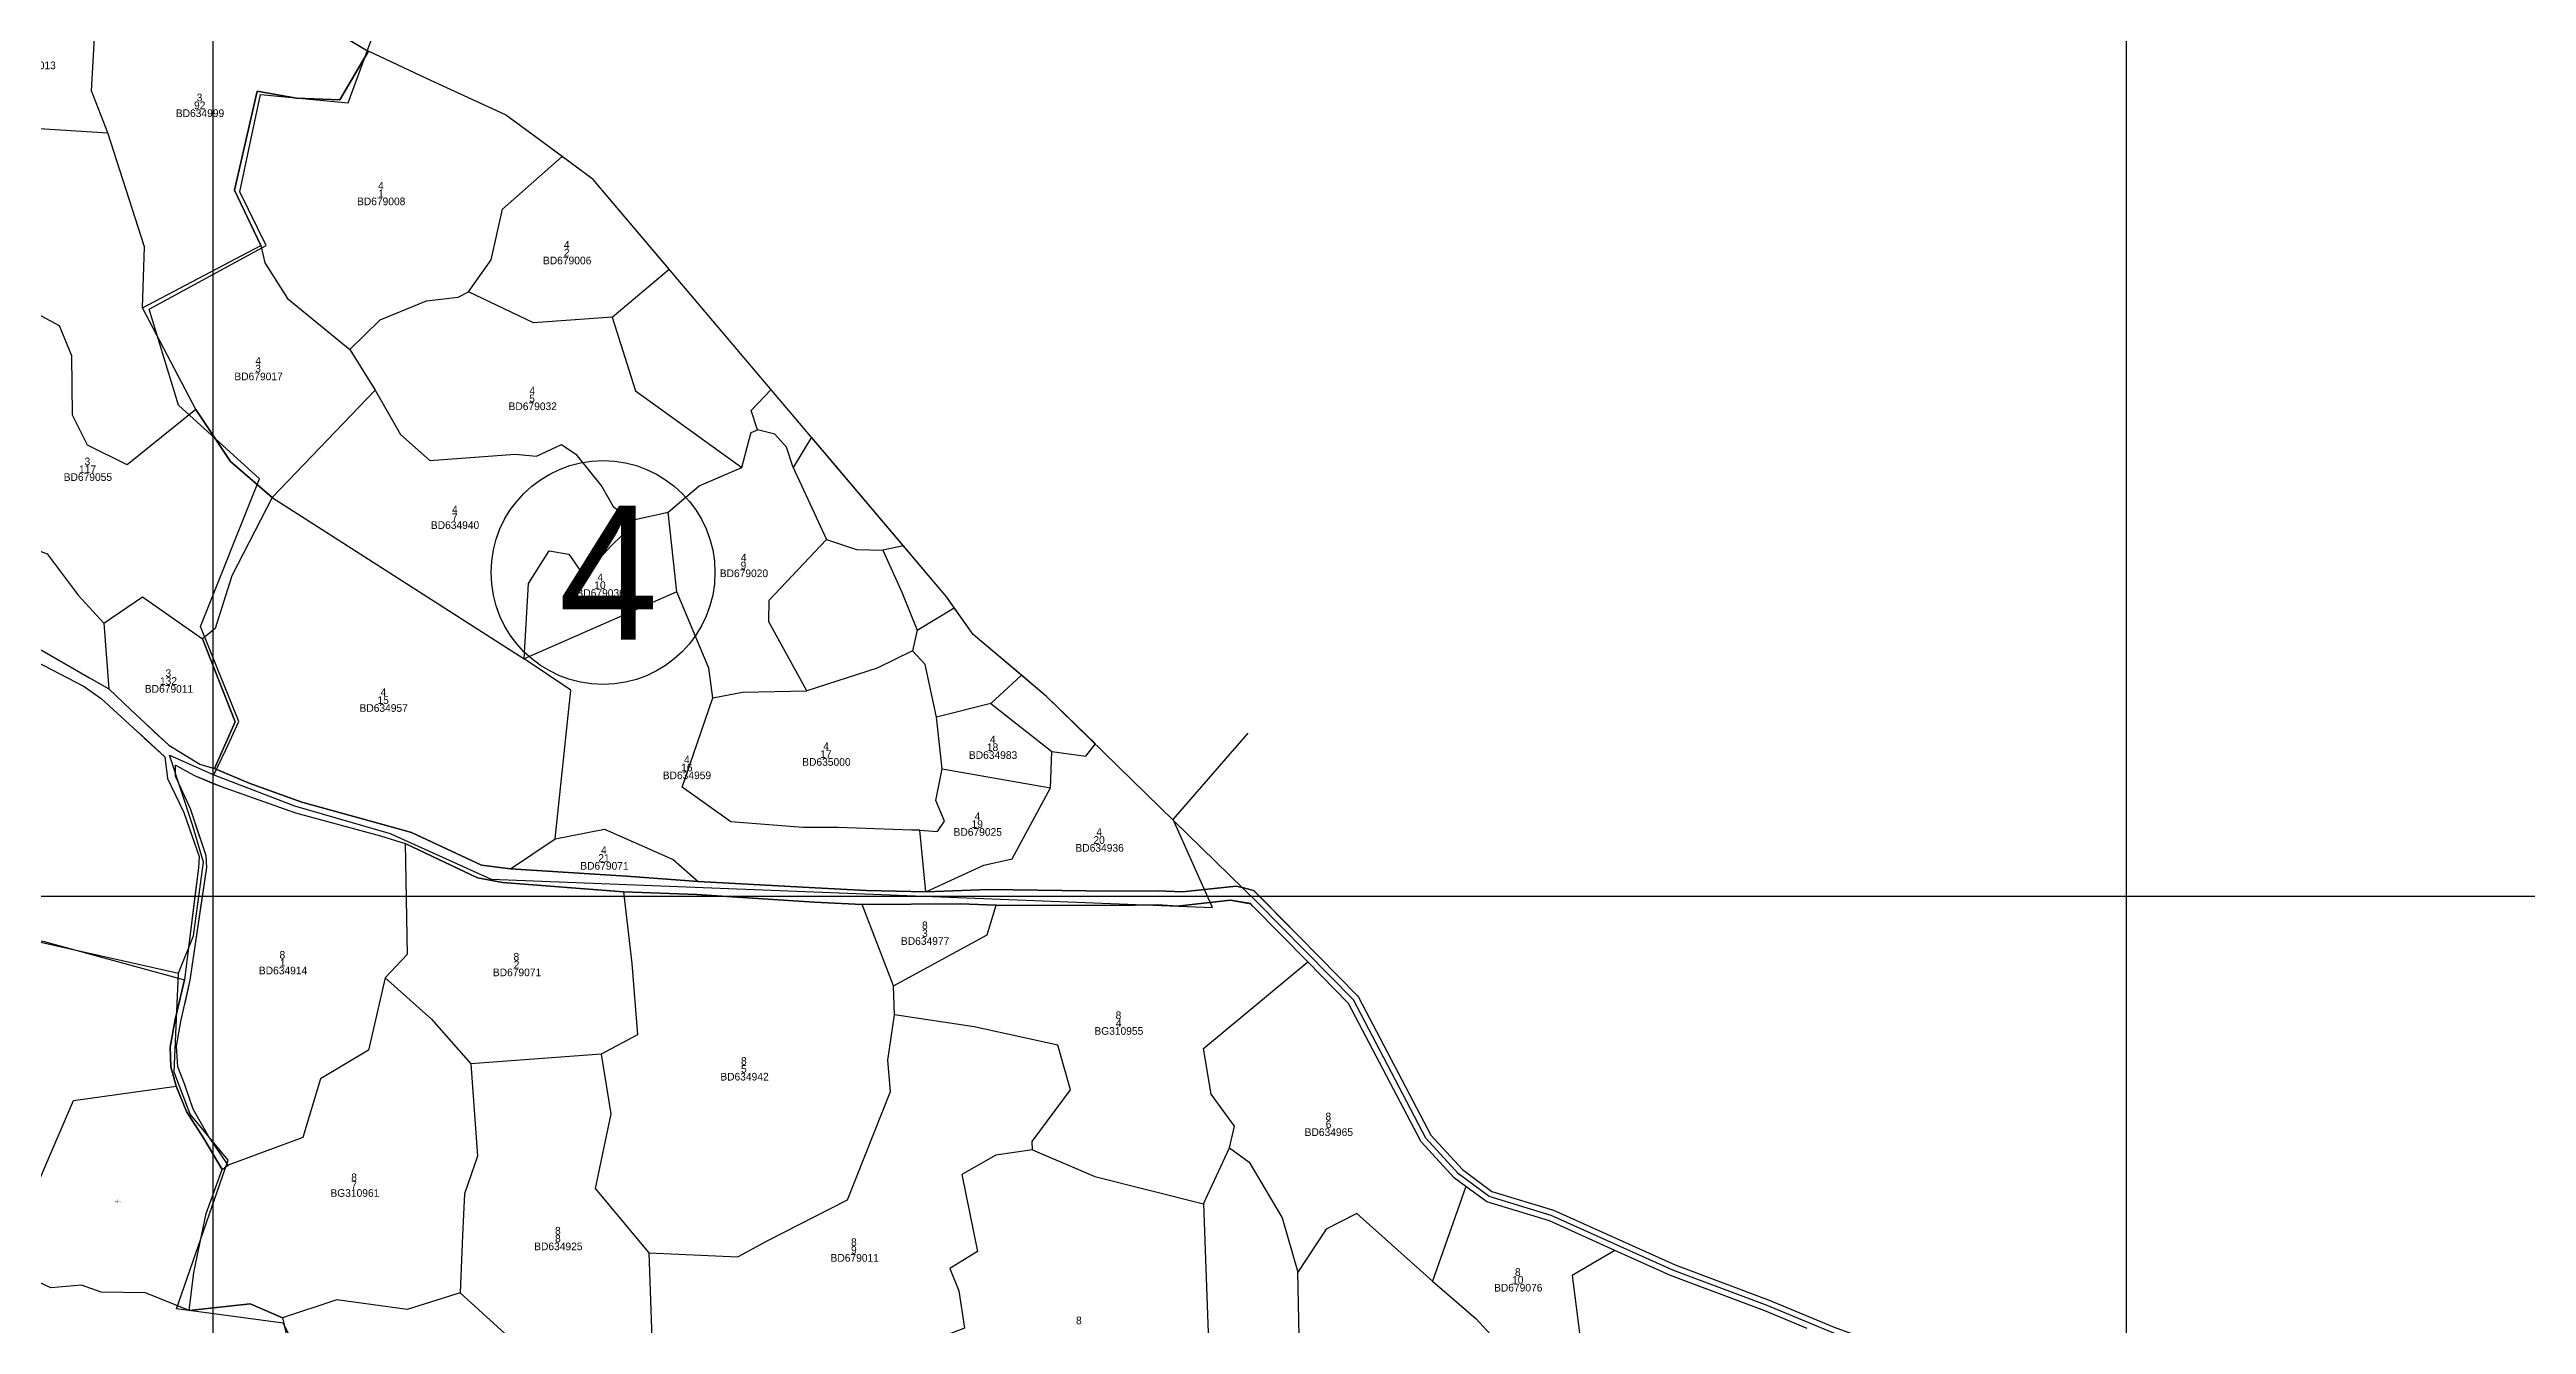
# Model space of a CAD drawing. Extents: x 547915 to 556085, y 1814738 to 1822008.
# Drawn here: x 550914 to 552209, y 1819776 to 1820442 of the extents above; entities that cross this region are included whole.
import ezdxf

# ---------------------------------------------------------------- set-up
doc = ezdxf.new("R2010")
doc.units = 0
for name, color, linetype in [('Level 10', 7, 'Continuous'), ('Level 20', 7, 'Continuous'), ('Level 23', 7, 'Continuous'), ('Level 34', 7, 'Continuous'), ('Level 46', 7, 'Continuous'), ('Level 54', 7, 'Continuous')]:
    doc.layers.add(name, color=color, linetype=linetype)

msp = doc.modelspace()

# ---------------------------------------------------------------- linework, layer by layer
at = {"layer": 'Level 10'}
for p, q in [((551198.7, 1820374.6), (551182.5, 1820386.5)), ((551238.4, 1820327.7), (551198.7, 1820374.6)), ((551208.5, 1820302.5), (551238.4, 1820327.7)), ((550990.9, 1820254.4), (550963, 1820307.5)), ((551071.5, 1820285.6), (551084.7, 1820264.4)), ((551084.7, 1820264.4), (551030.8, 1820208.3)), ((551312.7, 1820239.9), (551303.2, 1820224)), ((551360.8, 1820183.1), (551312.7, 1820239.9)), ((551303.2, 1820224), (551320.6, 1820186.4)), ((551030.8, 1820208.3), (551162.5, 1820124)), ((551218.9, 1820196.5), (551237.9, 1820200.6)), ((551242.3, 1820159.1), (551237.9, 1820200.6)), ((551360.8, 1820183.1), (551350.1, 1820180.8)), ((551242.3, 1820159.1), (551162.5, 1820124)), ((551367.9, 1820138.9), (551387.4, 1820150.7)), ((550942.9, 1820142.7), (550945.5, 1820108.3)), ((551367.9, 1820138.9), (551365.5, 1820128.2)), ((551422.5, 1820115.4), (551406.4, 1820100.7)), ((551406.4, 1820100.7), (551378.1, 1820093.5)), ((551381, 1820066.5), (551378.1, 1820093.5)), ((551406.4, 1820100.7), (551438.4, 1820075.5)), ((551381, 1820066.5), (551437.7, 1820056.6)), ((551437.7, 1820056.6), (551438.4, 1820075.5)), ((551155.5, 1820014.3), (551178.7, 1820029.9)), ((551372.5, 1820002.2), (551369.3, 1820034.5)), ((551355.6, 1819953.1), (551339.2, 1819995.6)), ((551356.1, 1819937.9), (551355.6, 1819953.1)), ((551202.9, 1819917.3), (551134.7, 1819912.3)), ((551517.6, 1819839.2), (551531.2, 1819868.4)), ((551654.8, 1819848.2), (551637.4, 1819798.7)), ((551227.8, 1819813.5), (551230.8, 1819725.2))]:
    msp.add_line(p, q, dxfattribs=at)
for points in [[(551081.1, 1820441.4), (551049.4, 1820460.5), (551019.5, 1820476.6), (550997.4, 1820483.4), (550982.4, 1820481.8), (550962.8, 1820479.2), (550945, 1820479.2)], [(550944.9, 1820399), (550936.4, 1820420.9), (550939.1, 1820467)], [(550963, 1820307.5), (551025, 1820340), (551011.2, 1820368.9), (551023.1, 1820420.7), (551043.5, 1820417), (551066.2, 1820416.2), (551081.1, 1820441.4)], [(551081.2, 1820441.7), (551066.2, 1820416.2), (551043.5, 1820417), (551023.1, 1820420.7), (551011.2, 1820368.9), (551025, 1820340)], [(551182.5, 1820386.5), (551152.8, 1820408.4), (551111.6, 1820427.3), (551081.2, 1820441.7)], [(550861.1, 1820401.9), (550895.5, 1820402), (550944.9, 1820399)], [(550963, 1820307.5), (550964.2, 1820339.4), (550944.9, 1820399)], [(551133.5, 1820315.9), (551145.3, 1820332.5), (551151.2, 1820359), (551182.5, 1820386.5)], [(551030.8, 1820208.3), (551009.1, 1820227.2), (550990.9, 1820254.4), (550963, 1820307.5), (551025, 1820340)], [(551025, 1820340), (551027, 1820331), (551038.8, 1820312.3), (551071.5, 1820285.6)], [(550990.9, 1820254.4), (550955, 1820225.4), (550934.4, 1820235.6), (550926.5, 1820251.4), (550926.2, 1820282.4), (550919.7, 1820298), (550891.5, 1820313.2), (550859.3, 1820332.4)], [(551071.5, 1820285.6), (551087.3, 1820301.2), (551111.6, 1820311.2), (551128, 1820313.1), (551133.5, 1820315.9)], [(551208.5, 1820302.5), (551167.5, 1820299.6), (551133.5, 1820315.9)], [(551208.5, 1820302.5), (551220.7, 1820264), (551276.4, 1820224)], [(551084.7, 1820264.4), (551097.9, 1820241.2), (551113.2, 1820227.6), (551157.9, 1820230.9), (551169, 1820229.9), (551182.1, 1820236), (551189.5, 1820231), (551203.2, 1820214.1), (551209, 1820203.7), (551218.9, 1820196.5)], [(551284.6, 1820243.7), (551281.3, 1820253.8), (551291.6, 1820264.8)], [(550990.9, 1820254.4), (551009.1, 1820227.2), (551030.8, 1820208.3), (551009.8, 1820167.4), (551001.1, 1820139.9), (550994.5, 1820134.4)], [(551276.4, 1820224), (551280, 1820237.9), (551281.3, 1820242.3), (551284.6, 1820243.7)], [(551303.2, 1820224), (551299.6, 1820234.7), (551293.5, 1820241.5), (551284.6, 1820243.7)], [(551237.9, 1820200.6), (551254.1, 1820214.5), (551276.4, 1820224)], [(551030.8, 1820208.3), (551009.8, 1820167.4), (551001.1, 1820139.9), (550994.5, 1820134.4), (551011.6, 1820091.1), (551000.8, 1820066.6)], [(551162.5, 1820124), (551164.9, 1820163.4), (551175.7, 1820180.5), (551185.9, 1820178.7), (551193.7, 1820167.4), (551207.7, 1820182.8), (551214.1, 1820189), (551218.9, 1820196.5)], [(550895.2, 1820185.8), (550913.2, 1820178.8), (550929.5, 1820157.2), (550942.9, 1820142.7)], [(551310.3, 1820107.2), (551290.5, 1820143.3), (551290.7, 1820154.7), (551320.6, 1820186.4)], [(551320.6, 1820186.4), (551336.3, 1820181.2), (551350.1, 1820180.8)], [(551387.4, 1820150.7), (551383.5, 1820156.3), (551360.8, 1820183.1)], [(551350.1, 1820180.8), (551359.9, 1820158.8), (551367.9, 1820138.9)], [(550942.9, 1820142.7), (550963.1, 1820156.4), (550994.5, 1820134.4)], [(551261.2, 1820103.6), (551259.1, 1820119.1), (551242.3, 1820159.1)], [(551422.5, 1820115.4), (551397.2, 1820136.7), (551387.4, 1820150.7)], [(551000.8, 1820066.6), (551011.6, 1820091.1), (550994.5, 1820134.4)], [(551178.7, 1820029.9), (551187, 1820107.6), (551162.5, 1820124)], [(551365.5, 1820128.2), (551347.1, 1820119.2), (551310.3, 1820107.2)], [(551378.1, 1820093.5), (551372.1, 1820121.1), (551365.5, 1820128.2)], [(551261.2, 1820103.6), (551276.7, 1820106.6), (551310.3, 1820107.2)], [(551461.1, 1820079.5), (551435.6, 1820104.3), (551422.5, 1820115.4)], [(551369.3, 1820034.5), (551365.1, 1820034.5), (551326.6, 1820035.8), (551308.3, 1820035.9), (551270.6, 1820038.8), (551245.2, 1820056.9), (551261.2, 1820103.6)], [(551438.4, 1820075.5), (551456.1, 1820073.2), (551461.1, 1820079.5)], [(551369.3, 1820034.5), (551378.6, 1820033.7), (551382.3, 1820039.1), (551377.8, 1820050), (551381, 1820066.5)], [(551372.5, 1820002.2), (551402.9, 1820016.2), (551417.6, 1820019.4), (551437.7, 1820056.6)], [(551100.4, 1820027.5), (551101.4, 1819969.5), (551090, 1819957.3)], [(551178.7, 1820029.9), (551204.5, 1820035), (551240.4, 1820019.2), (551253.5, 1820007.6)], [(550797.4, 1820004.8), (550828.3, 1819992.4), (550849.6, 1819987.7), (550911.7, 1819976.2), (550985, 1819956.2)], [(551214.5, 1820002.3), (551218.9, 1819964.7), (551221.8, 1819927.4), (551202.9, 1819917.3)], [(550828.3, 1819992.4), (550849.6, 1819987.7), (550911.7, 1819976.2), (550985, 1819956.2)], [(551355.6, 1819953.1), (551404.5, 1819979.7), (551409.3, 1819995.3)], [(551531.2, 1819868.4), (551533.8, 1819879.8), (551521.7, 1819896.5), (551517.6, 1819920.3), (551572.1, 1819965.7)], [(551090, 1819957.3), (551081.2, 1819919.4), (551056.2, 1819904.4), (551046.9, 1819873.8), (551007.9, 1819859.4)], [(551090, 1819957.3), (551114.1, 1819935.7), (551134.7, 1819912.3)], [(551227.8, 1819813.5), (551274.3, 1819811.4), (551289.9, 1819820), (551331.5, 1819841.3), (551354.1, 1819897.9), (551352.7, 1819914.2), (551356.1, 1819937.9)], [(551428.3, 1819867.4), (551428, 1819871.7), (551448.1, 1819898.8), (551441.5, 1819922.1), (551397.7, 1819931.7), (551356.1, 1819937.9)], [(551134.7, 1819912.3), (551138.2, 1819864), (551131.4, 1819844.4), (551130.4, 1819822.8), (551129.2, 1819792.7)], [(551202.9, 1819917.3), (551207.8, 1819886.1), (551199.6, 1819847.2), (551227.8, 1819813.5)], [(550870.8, 1819815.9), (550898.5, 1819826.6), (550927, 1819893.2), (550980.6, 1819900.7)], [(551428.3, 1819867.4), (551409.1, 1819864.6), (551391.3, 1819854.4), (551399.5, 1819814.2), (551385.1, 1819805.4), (551389.7, 1819793.7), (551392.7, 1819774.2), (551373.6, 1819766.8), (551367.9, 1819760.2), (551370.4, 1819745.2)], [(551428.3, 1819867.4), (551460.9, 1819853.4), (551517.6, 1819839.2)], [(551531.2, 1819868.4), (551541.5, 1819861), (551558.8, 1819831.8), (551567, 1819803.4)], [(550987.4, 1819783.4), (550989.9, 1819803.2), (550996.4, 1819834.1), (551004.8, 1819857)], [(551036.2, 1819779.6), (551019.4, 1819786.9), (550987.4, 1819783.4), (550989.9, 1819803.2), (550996.4, 1819834.1), (551004.8, 1819857)], [(551517.6, 1819839.2), (551521.6, 1819728.2), (551497.8, 1819681.6)], [(551637.4, 1819798.7), (551597.8, 1819834.1), (551581.8, 1819825.9), (551567, 1819803.4)], [(550987.4, 1819783.4), (550964.6, 1819792.6), (550941.5, 1819792.9), (550931.2, 1819796.6), (550915.2, 1819795.3), (550870.8, 1819815.9)], [(551732.6, 1819814.8), (551710.3, 1819801.7), (551714.6, 1819767.5), (551702.2, 1819746)], [(551589.1, 1819687), (551578.7, 1819719.6), (551567.6, 1819770), (551567, 1819803.4)], [(551637.4, 1819798.7), (551660.1, 1819779.1), (551677, 1819760.5), (551702.2, 1819746)], [(550987.4, 1819783.4), (551019.4, 1819786.9), (551036.2, 1819779.6), (551040.1, 1819762.9), (551070.8, 1819707.8), (551102.6, 1819689.3), (551076.5, 1819670.8), (551057.6, 1819665.3), (551058.7, 1819649.5), (551075.1, 1819640.7), (551079.9, 1819631.4), (551077, 1819619.4), (551059.2, 1819611), (551051.6, 1819608.6), (551012.5, 1819589.6), (550998.9, 1819593.4), (550964.5, 1819585.3), (550954.2, 1819590.6)], [(551129.2, 1819792.7), (551101.4, 1819783.9), (551064.6, 1819788.9), (551036.2, 1819779.6)], [(551129.2, 1819792.7), (551154.4, 1819769.7), (551192.6, 1819742.3), (551179.3, 1819714.1)], [(551036.2, 1819779.6), (551040.1, 1819762.9), (551070.8, 1819707.8), (551102.6, 1819689.3)]]:
    msp.add_lwpolyline(points, dxfattribs=at)
at = {"layer": 'Level 23'}
for p, q in [((551000, 1820066.8), (551000.8, 1820066.6)), ((551000, 1820066.8), (551000.8, 1820066.6)), ((551000.8, 1820066.6), (551018.9, 1820059)), ((551000.8, 1820066.6), (551018.9, 1820059)), ((551015.5, 1820053.2), (551026.8, 1820049.2)), ((551018.9, 1820059), (551028.9, 1820055.4)), ((551534.7, 1820005.2), (551537.9, 1820004.4)), ((551537.9, 1820004.4), (551534.7, 1820005.2)), ((551543.8, 1820002.9), (551537.9, 1820004.4)), ((550990.5, 1820000), (550985, 1819956.2)), ((550990.5, 1820000), (550985, 1819956.2)), ((550988, 1819956), (550994.5, 1820000)), ((550988, 1819956), (550994.5, 1820000)), ((551531.8, 1819997.9), (551503.9, 1819994.8)), ((551542.2, 1819996.1), (551531.8, 1819997.9)), ((551546.8, 1820000), (551563.7, 1819982.8)), ((551593.5, 1819943.9), (551572.1, 1819965.7)), ((550985, 1819956.2), (550982.2, 1819944.3)), ((550985.3, 1819944), (550988, 1819956)), ((551004.8, 1819857), (551007.9, 1819859.4)), ((551004.8, 1819857), (551007.9, 1819859.4))]:
    msp.add_line(p, q, dxfattribs=at)
for points in [[(550838, 1820173.8), (550854.7, 1820160.7), (550866.5, 1820152.9), (550910.7, 1820128.3), (550935.3, 1820114.1), (550945.5, 1820108.3)], [(550863, 1820147.2), (550906.8, 1820123), (550932.6, 1820109.5), (550941.5, 1820103.2), (550974.8, 1820072.7), (550976.2, 1820061.4), (550984.7, 1820043.6), (550992.7, 1820020.7), (550992.4, 1820014.8), (550990.5, 1820000)], [(550945.5, 1820108.3), (550957, 1820097.3), (550976.8, 1820078.9), (550993.1, 1820068.9), (551000, 1820066.8)], [(550960.8, 1820085.6), (550974.8, 1820072.7), (550976.2, 1820061.4), (550984.7, 1820043.6), (550992.7, 1820020.7), (550992.4, 1820014.8), (550985, 1819956.2)], [(550964, 1820082.6), (550974.8, 1820072.7), (550976.2, 1820061.4), (550984.7, 1820043.6), (550989.3, 1820030.6)], [(550965.5, 1820089.3), (550976.8, 1820078.9), (550993.1, 1820068.9), (551000.8, 1820066.6)], [(550969, 1820086.1), (550976.8, 1820078.9), (550993.1, 1820068.9), (551000, 1820066.8)], [(550994.5, 1820000), (550996.7, 1820014.9), (550996.3, 1820021.1), (550988.2, 1820045.6), (550980.4, 1820062.7), (550980.4, 1820068.5), (550990.2, 1820063.1), (551000, 1820058.9)], [(550993.3, 1820030.2), (550988.2, 1820045.6), (550980.4, 1820062.7), (550980.4, 1820068.5), (550990.2, 1820063.1), (551000, 1820058.9)], [(551007.9, 1819859.4), (550997.5, 1819874.5), (550989.5, 1819888.7), (550985, 1819901.8), (550981.5, 1819910.8), (550980.9, 1819921.6), (550983.2, 1819934.5), (550988, 1819956), (550996.7, 1820014.9), (550996.3, 1820021.1), (550988.2, 1820045.6), (550980.4, 1820062.7), (550980.4, 1820068.5), (550990.2, 1820063.1), (551004.2, 1820057.2), (551043, 1820043.5), (551087.4, 1820031.4), (551100.4, 1820027.5)], [(551534.7, 1820005.2), (551506.7, 1820002.3), (551494, 1820002.8), (551469.1, 1820002.5), (551405.4, 1820003.5), (551372.5, 1820002.2), (551341.5, 1820002.9), (551314.6, 1820004.3), (551253.5, 1820007.6), (551216.1, 1820010.4), (551155.5, 1820014.3), (551140.2, 1820016.2), (551103.7, 1820033.2), (551088.7, 1820037.4), (551046.4, 1820049.1), (551018.9, 1820059), (551000.8, 1820066.6)], [(551000, 1820058.9), (551004.2, 1820057.2), (551015.5, 1820053.2)], [(551000, 1820058.9), (551004.2, 1820057.2), (551015.5, 1820053.2)], [(551015.5, 1820053.2), (551043, 1820043.5), (551087.4, 1820031.4), (551100.4, 1820027.5), (551138.1, 1820009.6), (551151.2, 1820007.1), (551214.5, 1820002.3), (551252.8, 1820000.8), (551265.9, 1820000)], [(551018.9, 1820059), (551046.4, 1820049.1), (551088.7, 1820037.4), (551103.7, 1820033.2), (551140.2, 1820016.2), (551155.5, 1820014.3)], [(551214.5, 1820002.3), (551151.2, 1820007.1), (551138.1, 1820009.6), (551100.4, 1820027.5)], [(551155.5, 1820014.3), (551216.1, 1820010.4), (551253.5, 1820007.6)], [(551265.9, 1820000), (551252.8, 1820000.8), (551214.5, 1820002.3)], [(551253.5, 1820007.6), (551314.6, 1820004.3), (551341.5, 1820002.9), (551372.5, 1820002.2)], [(551372.5, 1820002.2), (551405.4, 1820003.5), (551469.1, 1820002.5), (551494, 1820002.8), (551506.7, 1820002.3), (551534.7, 1820005.2)], [(551537.9, 1820004.4), (551543.9, 1820002.9), (551546.8, 1820000)], [(551543.8, 1820002.9), (551547.7, 1819999), (551598.1, 1819947.8), (551598.6, 1819947.1), (551636.4, 1819875.1), (551653, 1819857), (551668.4, 1819845.6), (551700.5, 1819835.8), (551764.1, 1819807.3), (551813.3, 1819788.8), (551847.3, 1819774.6), (551871.1, 1819765.9), (551909.7, 1819745.4), (551949, 1819710.1), (551983.1, 1819692.9), (552017.3, 1819683.1)], [(551265.9, 1820000), (551314.2, 1819996.9), (551339.2, 1819995.6), (551390.7, 1819995.9), (551409.3, 1819995.3), (551469.2, 1819995), (551493.8, 1819995.4), (551503.9, 1819994.8), (551531.8, 1819997.9)], [(551339.2, 1819995.6), (551314.2, 1819996.9), (551265.9, 1820000)], [(551409.3, 1819995.3), (551390.7, 1819995.9), (551339.2, 1819995.6)], [(551503.9, 1819994.8), (551493.8, 1819995.4), (551469.2, 1819995), (551409.3, 1819995.3)], [(551531.8, 1819997.9), (551542.2, 1819996), (551559.3, 1819978.7)], [(551572.1, 1819965.7), (551543.5, 1819994.8), (551542.2, 1819996.1)], [(550985, 1819956.2), (550980.1, 1819935.4), (550977.6, 1819921.1), (550977.9, 1819910.7), (550980.6, 1819900.7)], [(551004.8, 1819857), (550995.2, 1819873.3), (550986.1, 1819887.4), (550980.6, 1819900.7), (550977.9, 1819910.7), (550977.6, 1819921.1), (550980.1, 1819935.4), (550985, 1819956.2)], [(551007.9, 1819859.4), (550997.5, 1819874.5), (550989.5, 1819888.7), (550985, 1819901.8), (550981.5, 1819910.8), (550980.9, 1819921.6), (550983.2, 1819934.5), (550988, 1819956)], [(551654.8, 1819848.2), (551648.9, 1819852.5), (551631.4, 1819871.6), (551593.5, 1819943.9)], [(550980.6, 1819900.7), (550986.1, 1819887.4), (550995.2, 1819873.3), (551004.8, 1819857)], [(551732.6, 1819814.8), (551698.4, 1819830.2), (551665.7, 1819840.2), (551654.8, 1819848.2)], [(551833.2, 1819774), (551811.1, 1819783.2), (551761.8, 1819801.7), (551732.6, 1819814.8)]]:
    msp.add_lwpolyline(points, dxfattribs=at)
at = {"layer": 'Level 34'}
for points in [[(550790.5, 1820002.7), (550981.9, 1819959.7), (550989.8, 1819979.2), (550995, 1820017.8), (550989.2, 1820037.2), (550977.2, 1820073.6), (551000.3, 1820063.4), (551006.6, 1820076.5), (551013.5, 1820091.2), (550993.4, 1820140.9), (551024.2, 1820218), (550981.9, 1820256.6), (550966.5, 1820306.7), (551027.7, 1820340.1), (551013.9, 1820368.1), (551024.7, 1820418.9), (551070.5, 1820414.6), (551097.4, 1820487.8)], [(551000.3, 1820063.4), (551042.6, 1820047.1), (551092.6, 1820032.7), (551145.3, 1820008.9), (551522.3, 1819994.1), (551501.8, 1820040), (551540.9, 1820085.1)], [(551068.7, 1819713.2), (551036.6, 1819776.7), (550980.8, 1819784.3), (551007.9, 1819862), (550988, 1819886), (550979.7, 1819907.9), (550981.9, 1819959.7)]]:
    msp.add_lwpolyline(points, dxfattribs=at)
msp.add_circle((551203.8, 1820169.1), 58.5, dxfattribs=at)
at = {"layer": 'Level 46'}
for points in [[(551198.7, 1820374.6), (551169.2, 1820396.4), (551152.8, 1820408.4), (551111.6, 1820427.3), (551078.6, 1820442.9), (551049.4, 1820460.5), (551019.5, 1820476.6), (550997.4, 1820483.4), (550982.4, 1820481.8), (550962.8, 1820479.2), (550945, 1820479.2), (550934.5, 1820483.6), (550923.2, 1820492.1), (550913.9, 1820498.9)], [(551596, 1819945.7), (551545.6, 1819996.9), (551487.7, 1820053.5), (551435.6, 1820104.3), (551397.2, 1820136.7), (551383.5, 1820156.3), (551198.7, 1820374.6)], [(552222.7, 1819694.8), (552206, 1819681.1), (552189.4, 1819676.6), (552162.8, 1819675.2), (552109.3, 1819677.9), (552055.1, 1819676.6), (552016.8, 1819680.1), (551982, 1819690.1), (551947.3, 1819707.6), (551907.9, 1819742.9), (551869.9, 1819763.1), (551846.2, 1819771.8), (551812.2, 1819786), (551763, 1819804.5), (551699.4, 1819833), (551667, 1819842.9), (551650.9, 1819854.8), (551633.9, 1819873.4), (551596, 1819945.7)]]:
    msp.add_lwpolyline(points, dxfattribs=at)
at = {"layer": 'Level 54'}
for p, q in [((551000, 1815000), (551000, 1821000)), ((552000, 1815000), (552000, 1821000)), ((548000, 1820000), (556000, 1820000))]:
    msp.add_line(p, q, dxfattribs=at)

# ---------------------------------------------------------------- texts
at = {"layer": 'Level 20'}
for s, height, p in [('BD679013', 4, (550892.5, 1820432.2)), ('3', 4, (550991.4, 1820415.4)), ('BD634999', 4, (550980.5, 1820407.2)), ('92', 4, (550990, 1820411.3)), ('BD679008', 4, (551075.2, 1820361.1)), ('4', 4, (551086.2, 1820369.3)), ('1', 4, (551086.3, 1820365.2)), ('4', 4, (551183.3, 1820338.4)), ('2', 4, (551183.3, 1820334.3)), ('BD679006', 4, (551172.4, 1820330.2)), ('BD679017', 4, (551011.1, 1820269.6)), ('4', 4, (551022.1, 1820277.8)), ('3', 4, (551022, 1820273.7)), ('4', 4, (551165.3, 1820262.2)), ('5', 4, (551165.2, 1820258.1)), ('BD679032', 4, (551154.4, 1820254)), ('117', 4, (550929.9, 1820221.1)), ('3', 4, (550932.8, 1820225.2)), ('BD679055', 4, (550921.9, 1820217)), ('BD634940', 4, (551113.8, 1820191.9)), ('4', 4, (551124.9, 1820200.1)), ('7', 4, (551124.8, 1820196)), ('BD679020', 4, (551264.8, 1820166.7)), ('4', 4, (551275.8, 1820174.9)), ('9', 4, (551275.7, 1820170.8)), ('BD679036', 4, (551189.9, 1820156.4)), ('10', 4, (551199.2, 1820160.5)), ('4', 4, (551200.8, 1820164.6)), ('3', 4, (550975.1, 1820114.5)), ('BD679011', 4, (550964.3, 1820106.3)), ('132', 4, (550972.2, 1820110.4)), ('4', 4, (551087.5, 1820104.5)), ('BD634957', 4, (551076.5, 1820096.3)), ('15', 4, (551085.9, 1820100.4)), ('4', 4, (551318.9, 1820076.3)), ('18', 4, (551404.4, 1820075.8)), ('4', 4, (551406, 1820079.9)), ('16', 4, (551244.6, 1820065.2)), ('4', 4, (551246.1, 1820069.3)), ('BD635000', 4, (551307.9, 1820068.1)), ('17', 4, (551317.3, 1820072.2)), ('BD634983', 4, (551395, 1820071.7)), ('BD634959', 4, (551235, 1820061.1)), ('4', 4, (551398, 1820039.7)), ('BD679025', 4, (551387, 1820031.5)), ('19', 4, (551396.4, 1820035.6)), ('BD634936', 4, (551450.7, 1820023.2)), ('20', 4, (551460.1, 1820027.3)), ('4', 4, (551461.6, 1820031.4)), ('BD679071', 4, (551191.9, 1820013.8)), ('21', 4, (551201.3, 1820017.9)), ('4', 4, (551202.7, 1820022)), ('BD634977', 4, (551359.5, 1819974.5)), ('8', 4, (551370.5, 1819982.7)), ('3', 4, (551370.5, 1819978.6)), ('BD634914', 4, (551023.9, 1819959.1)), ('BD634914', 4, (551023.9, 1819959.1)), ('8', 4, (551034.7, 1819967.3)), ('8', 4, (551034.7, 1819967.3)), ('1', 4, (551034.9, 1819963.2)), ('1', 4, (551034.9, 1819963.2)), ('8', 4, (551157, 1819966.3)), ('2', 4, (551157.1, 1819962.2)), ('BD679071', 4, (551146.2, 1819958.1)), ('8', 4, (551471.7, 1819935.7)), ('BG310955', 4, (551460.6, 1819927.5)), ('4', 4, (551471.8, 1819931.6)), ('8', 4, (551275.9, 1819911.8)), ('5', 4, (551275.9, 1819907.7)), ('BD634942', 4, (551265.1, 1819903.6)), ('8', 4, (551581.4, 1819882.8)), ('BD634965', 4, (551570.5, 1819874.6)), ('6', 4, (551581.5, 1819878.7)), ('BG310961', 4, (551061.3, 1819842.8)), ('BG310961', 4, (551061.3, 1819842.8)), ('8', 4, (551072.2, 1819851)), ('8', 4, (551072.2, 1819851)), ('7', 4, (551072.2, 1819846.9)), ('7', 4, (551072.2, 1819846.9)), ('BD634937', 0.5, (550948.6, 1819839.9)), ('BD634937', 0.5, (550948.6, 1819839.9)), ('12', 0.5, (550949.8, 1819840.5)), ('12', 0.5, (550949.8, 1819840.5)), ('7', 0.5, (550950, 1819841.1)), ('7', 0.5, (550950, 1819841.1)), ('8', 4, (551178.7, 1819823.1)), ('8', 4, (551178.7, 1819819)), ('8', 4, (551333.4, 1819817.1)), ('BD634925', 4, (551167.8, 1819814.9)), ('BD679011', 4, (551322.7, 1819808.9)), ('9', 4, (551333.4, 1819813)), ('BD679076', 4, (551669.5, 1819793.3)), ('10', 4, (551678.9, 1819797.4)), ('8', 4, (551680.4, 1819801.5)), ('8', 4, (551451, 1819776.2))]:
    msp.add_text(s, height=height, dxfattribs=at).set_placement(p)
at = {"layer": 'Level 34'}
msp.add_text('4', height=70, dxfattribs=at).set_placement((551180.6, 1820134.1))

doc.saveas('drawing.dxf')
